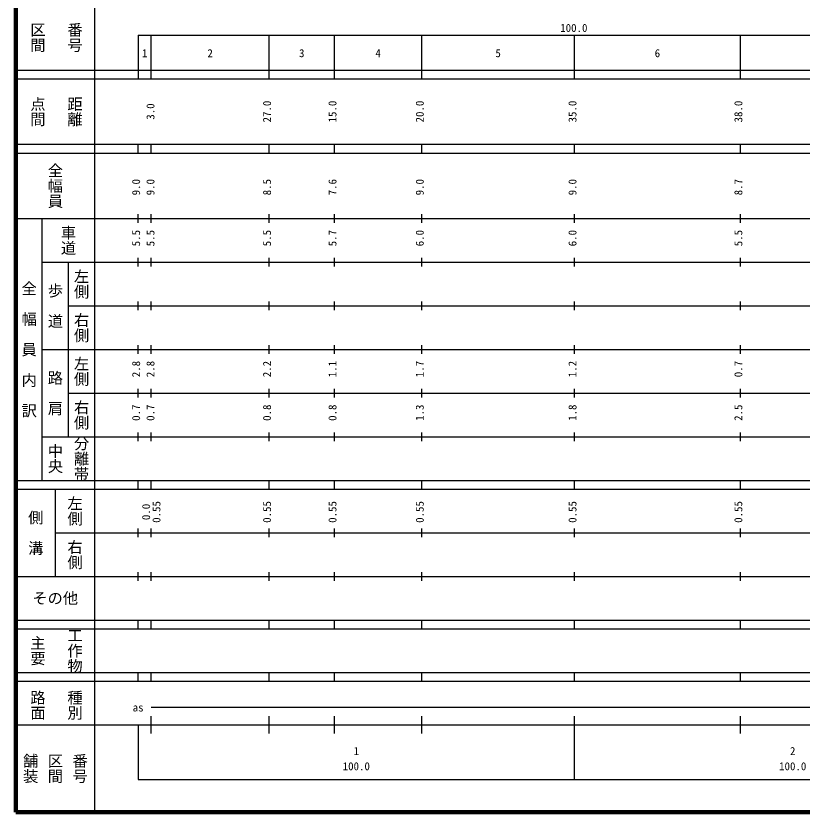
# Model space of a CAD drawing. Units: millimetres on the paper, enlarged 1000 times. Extents: x 40000 to 680000, y 20000 to 380000.
# Drawn here: x 40000 to 220146, y 20000 to 202409 of the extents above; entities that cross this region are included whole.
import ezdxf
from ezdxf.enums import TextEntityAlignment as Align

# ---------------------------------------------------------------- set-up
doc = ezdxf.new("R2010")
doc.units = ezdxf.units.MM
doc.header["$LTSCALE"] = 1000
doc.layers.add('M-TTL', color=2, linetype='Continuous', lineweight=140)
doc.layers.add('M-TTL-BAND', color=7, linetype='Continuous', lineweight=25)
doc.styles.add('@ＭＳ ゴシック', font='')
doc.styles.add('ＭＳ ゴシック', font='')
doc.styles.get('@ＭＳ ゴシック').set_extended_font_data('@MS Gothic')
doc.styles.get('ＭＳ ゴシック').set_extended_font_data('MS Gothic')

msp = doc.modelspace()

# ---------------------------------------------------------------- linework, layer by layer
at = {"layer": 'M-TTL'}
for p, q in [((40000, 380000), (40000, 20000)), ((40000, 20000), (680000, 20000))]:
    msp.add_line(p, q, dxfattribs=at)
at = {"layer": 'M-TTL-BAND'}
for p, q in [((58000, 370000), (58000, 20000)), ((68000, 198000), (579000, 198000)), ((68000, 198000), (68000, 188000)), ((71000, 188000), (71000, 198000)), ((98000, 188000), (98000, 198000)), ((113000, 188000), (113000, 198000)), ((133000, 188000), (133000, 198000)), ((168000, 188000), (168000, 198000)), ((206000, 188000), (206000, 198000)), ((40000, 190000), (579000, 190000)), ((40000, 188000), (579000, 188000)), ((40000, 173000), (579000, 173000)), ((68000, 171000), (68000, 173000)), ((71000, 171000), (71000, 173000)), ((98000, 171000), (98000, 173000)), ((113000, 171000), (113000, 173000)), ((133000, 171000), (133000, 173000)), ((168000, 171000), (168000, 173000)), ((206000, 171000), (206000, 173000)), ((40000, 171000), (579000, 171000)), ((68000, 155000), (68000, 157000)), ((71000, 155000), (71000, 157000)), ((98000, 155000), (98000, 157000)), ((113000, 155000), (113000, 157000)), ((133000, 155000), (133000, 157000)), ((168000, 155000), (168000, 157000)), ((206000, 155000), (206000, 157000)), ((40000, 156000), (579000, 156000)), ((46000, 96000), (46000, 156000)), ((46000, 146000), (579000, 146000)), ((52000, 146000), (52000, 106000)), ((68000, 145000), (68000, 147000)), ((71000, 145000), (71000, 147000)), ((98000, 145000), (98000, 147000)), ((113000, 145000), (113000, 147000)), ((133000, 145000), (133000, 147000)), ((168000, 145000), (168000, 147000)), ((206000, 145000), (206000, 147000)), ((68000, 135000), (68000, 137000)), ((71000, 135000), (71000, 137000)), ((98000, 135000), (98000, 137000)), ((113000, 135000), (113000, 137000)), ((133000, 135000), (133000, 137000)), ((168000, 135000), (168000, 137000)), ((206000, 135000), (206000, 137000)), ((52000, 136000), (579000, 136000)), ((46000, 126000), (579000, 126000)), ((68000, 125000), (68000, 127000)), ((71000, 125000), (71000, 127000)), ((98000, 125000), (98000, 127000)), ((113000, 125000), (113000, 127000)), ((133000, 125000), (133000, 127000)), ((168000, 125000), (168000, 127000)), ((206000, 125000), (206000, 127000)), ((68000, 115000), (68000, 117000)), ((71000, 115000), (71000, 117000)), ((98000, 115000), (98000, 117000)), ((113000, 115000), (113000, 117000)), ((133000, 115000), (133000, 117000)), ((168000, 115000), (168000, 117000)), ((206000, 115000), (206000, 117000)), ((52000, 116000), (579000, 116000)), ((46000, 106000), (579000, 106000)), ((68000, 105000), (68000, 107000)), ((71000, 105000), (71000, 107000)), ((98000, 105000), (98000, 107000)), ((113000, 105000), (113000, 107000)), ((133000, 105000), (133000, 107000)), ((168000, 105000), (168000, 107000)), ((206000, 105000), (206000, 107000)), ((40000, 96000), (579000, 96000)), ((68000, 94000), (68000, 96000)), ((71000, 94000), (71000, 96000)), ((98000, 94000), (98000, 96000)), ((113000, 94000), (113000, 96000)), ((133000, 94000), (133000, 96000)), ((168000, 94000), (168000, 96000)), ((206000, 94000), (206000, 96000)), ((40000, 94000), (579000, 94000)), ((49000, 94000), (49000, 74000)), ((49000, 84000), (579000, 84000)), ((68000, 83000), (68000, 85000)), ((71000, 83000), (71000, 85000)), ((98000, 83000), (98000, 85000)), ((113000, 83000), (113000, 85000)), ((133000, 83000), (133000, 85000)), ((168000, 83000), (168000, 85000)), ((206000, 83000), (206000, 85000)), ((68000, 73000), (68000, 75000)), ((71000, 73000), (71000, 75000)), ((98000, 73000), (98000, 75000)), ((113000, 73000), (113000, 75000)), ((133000, 73000), (133000, 75000)), ((168000, 73000), (168000, 75000)), ((206000, 73000), (206000, 75000)), ((40000, 74000), (579000, 74000)), ((40000, 64000), (579000, 64000)), ((68000, 62000), (68000, 64000)), ((71000, 62000), (71000, 64000)), ((98000, 62000), (98000, 64000)), ((113000, 62000), (113000, 64000)), ((133000, 62000), (133000, 64000)), ((168000, 62000), (168000, 64000)), ((206000, 62000), (206000, 64000)), ((40000, 62000), (579000, 62000)), ((40000, 52000), (579000, 52000)), ((68000, 50000), (68000, 52000)), ((71000, 50000), (71000, 52000)), ((98000, 50000), (98000, 52000)), ((113000, 50000), (113000, 52000)), ((133000, 50000), (133000, 52000)), ((168000, 50000), (168000, 52000)), ((206000, 50000), (206000, 52000)), ((40000, 50000), (579000, 50000)), ((71000, 44000), (565000, 44000)), ((71000, 38000), (71000, 42000)), ((98000, 38000), (98000, 42000)), ((113000, 38000), (113000, 42000)), ((133000, 38000), (133000, 42000)), ((168000, 27500), (168000, 42000)), ((206000, 38000), (206000, 42000)), ((40000, 40000), (579000, 40000)), ((68000, 40000), (68000, 27500)), ((68000, 27500), (579000, 27500))]:
    msp.add_line(p, q, dxfattribs=at)

# ---------------------------------------------------------------- texts
at = {"layer": 'M-TTL-BAND', "style": '@ＭＳ ゴシック'}
for s, p in [('番号', (53500, 197500)), ('区間', (45000, 197500)), ('点間', (45000, 180500)), ('距離', (53500, 180500)), ('全幅員', (49000, 163500)), ('車道', (52000, 151000)), ('左側', (55000, 141000)), ('全\u3000幅\u3000員\u3000内\u3000訳', (43000, 126000)), ('歩\u3000道', (49000, 136000)), ('右側', (55000, 131000)), ('左側', (55000, 121000)), ('路\u3000肩', (49000, 116000)), ('右側', (55000, 111000)), ('分離帯', (55000, 101000)), ('中央', (49000, 101000)), ('左側', (53500, 89000)), ('側\u3000溝', (44500, 84000)), ('右側', (53500, 79000)), ('主要', (45000, 57000)), ('工作物', (53500, 57000)), ('路面', (45000, 44500)), ('種別', (53500, 44500)), ('舗装', (43333, 30000)), ('区間', (49000, 30000)), ('番号', (54667, 30000))]:
    msp.add_text(s, height=2566, rotation=270, dxfattribs=at).set_placement(p, align=Align.MIDDLE_CENTER)
at = {"layer": 'M-TTL-BAND', "style": 'ＭＳ ゴシック'}
for s, p in [('100.0', (167844, 198195)), ('1', (69500, 192405)), ('2', (84500, 192405)), ('3', (105500, 192405)), ('4', (123000, 192405)), ('5', (150500, 192405)), ('6', (187000, 192405)), ('as', (68000, 42500)), ('1', (118000, 32523)), ('2', (218000, 32523)), ('100.0', (118000, 29033)), ('100.0', (218000, 29033))]:
    msp.add_text(s, height=1833, dxfattribs=at).set_placement(p, align=Align.BOTTOM_CENTER)
for s, p in [('27.0', (99000, 180500)), ('15.0', (114000, 180500)), ('20.0', (134000, 180500)), ('35.0', (169000, 180500)), ('38.0', (207000, 180500)), ('3.0', (72291, 180500)), ('9.0', (69000, 163174)), ('9.0', (72291, 163174)), ('8.5', (99000, 163174)), ('7.6', (114000, 163174)), ('9.0', (134000, 163174)), ('9.0', (169000, 163174)), ('8.7', (207000, 163174)), ('5.7', (114000, 151500)), ('6.0', (134000, 151500)), ('6.0', (169000, 151500)), ('5.5', (69000, 151500)), ('5.5', (72291, 151500)), ('5.5', (99000, 151500)), ('5.5', (207000, 151500)), ('2.8', (69000, 121500)), ('2.8', (72291, 121500)), ('2.2', (99000, 121500)), ('1.1', (114000, 121500)), ('1.7', (134000, 121500)), ('1.2', (169000, 121500)), ('0.7', (207000, 121500)), ('0.7', (69000, 111500)), ('0.7', (72291, 111500)), ('0.8', (99000, 111500)), ('0.8', (114000, 111500)), ('1.3', (134000, 111500)), ('1.8', (169000, 111500)), ('2.5', (207000, 111500)), ('0.0', (71291, 88764)), ('0.55', (73661, 88764)), ('0.55', (99000, 88764)), ('0.55', (114000, 88764)), ('0.55', (134000, 88764)), ('0.55', (169000, 88764)), ('0.55', (207000, 88764))]:
    msp.add_text(s, height=1833, rotation=90, dxfattribs=at).set_placement(p, align=Align.BOTTOM_CENTER)
msp.add_text('その他', height=2566, dxfattribs=at).set_placement((49000, 69000), align=Align.MIDDLE_CENTER)

doc.saveas('drawing.dxf')
